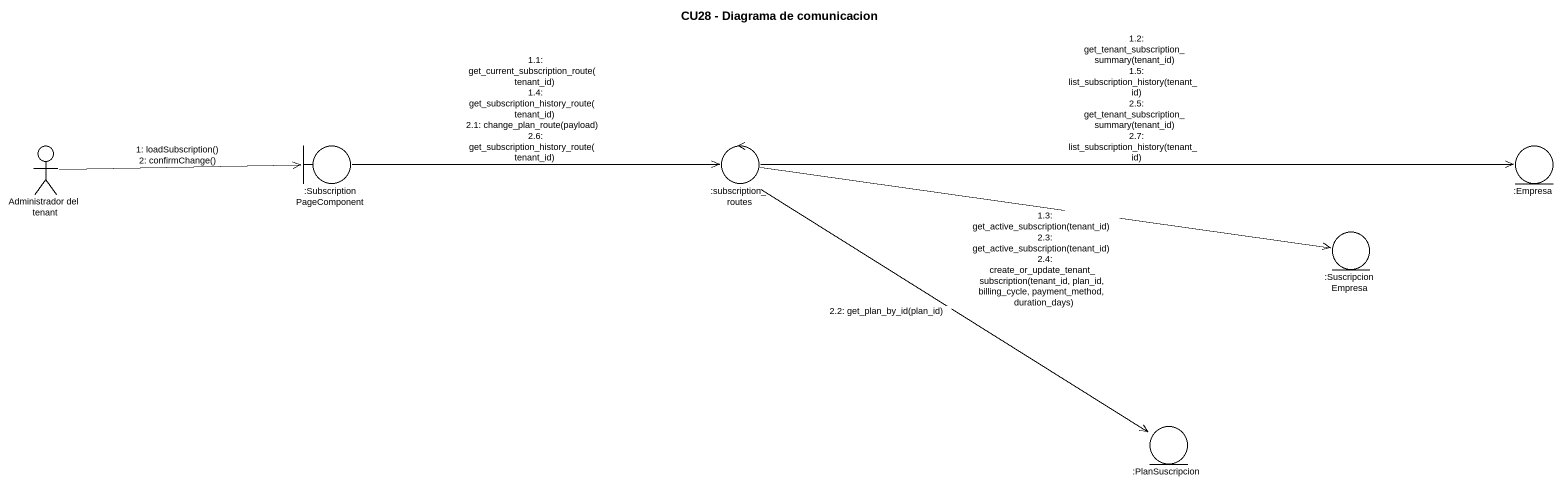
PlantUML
@startuml
title CU28 - Diagrama de comunicacion
actor "Administrador del tenant" as Administrador_del_tenant
boundary ":SubscriptionPageComponent" as SubscriptionPageComponent
control ":subscription_routes" as subscription_routes
entity ":Empresa" as Empresa
entity ":SuscripcionEmpresa" as SuscripcionEmpresa
entity ":PlanSuscripcion" as PlanSuscripcion
Administrador_del_tenant -right-> SubscriptionPageComponent : 1: loadSubscription()\n2: confirmChange()
SubscriptionPageComponent -right-> subscription_routes : 1.1: get_current_subscription_route(tenant_id)\n1.4: get_subscription_history_route(tenant_id)\n2.1: change_plan_route(payload)\n2.6: get_subscription_history_route(tenant_id)
subscription_routes -right-> Empresa : 1.2: get_tenant_subscription_summary(tenant_id)\n1.5: list_subscription_history(tenant_id)\n2.5: get_tenant_subscription_summary(tenant_id)\n2.7: list_subscription_history(tenant_id)
subscription_routes -right-> SuscripcionEmpresa : 1.3: get_active_subscription(tenant_id)\n2.3: get_active_subscription(tenant_id)\n2.4: create_or_update_tenant_subscription(tenant_id, plan_id, billing_cycle, payment_method, duration_days)
subscription_routes --> PlanSuscripcion : 2.2: get_plan_by_id(plan_id)
@enduml
